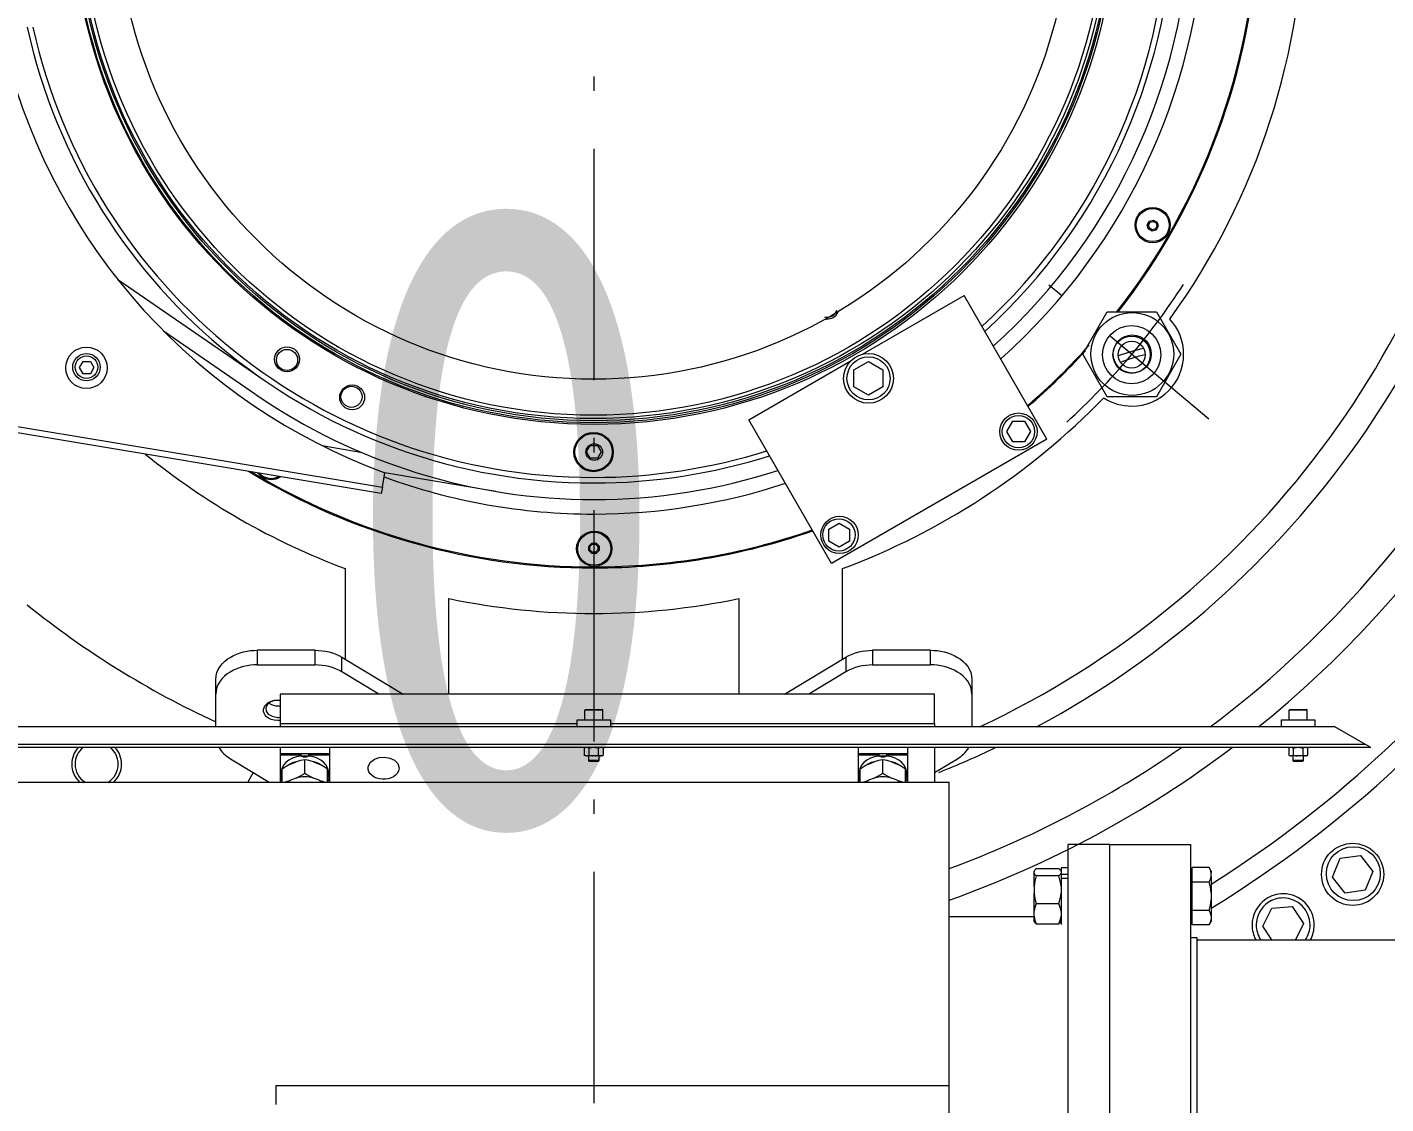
# Model space of a CAD drawing. Header units: millimetres. Extents: x -1838618 to -1600818, y -1770412 to -1553248.
# Drawn here: x -1792672 to -1792016, y -1686125 to -1685606 of the extents above; entities that cross this region are included whole.
import ezdxf

# ---------------------------------------------------------------- set-up
doc = ezdxf.new("R2010")
doc.units = ezdxf.units.MM
doc.header["$LTSCALE"] = 100
doc.layers.add('412equipment', color=6, linetype='Continuous')
doc.layers.add('_____1', color=160, linetype='Continuous')
doc.styles.add('ROMANT', font='', dxfattribs={"width": 0.8})
doc.styles.get('ROMANT').set_extended_font_data('SimSun')

# ---------------------------------------------------------------- blocks, each defined once
blk = doc.blocks.new('67')
at = {"color": 4, "style": 'ROMANT', "width": 0.8}
blk.add_text('0', height=300, dxfattribs=at).set_placement((-124.01, -443.99))
blk = doc.blocks.new('A$C2A4D0462')
at = {"layer": '_____1', "color": 7, "lineweight": 0}
for p, q in [((0, -5.584), (0, -6.05)), ((17.805, -10.36), (17.874, -10.241)), ((17.841, -10.493), (17.805, -10.36)), ((17.961, -10.563), (17.841, -10.493)), ((17.848, -10.366), (17.901, -10.275)), ((17.875, -10.467), (17.848, -10.366)), ((17.874, -10.241), (18.008, -10.205)), ((17.966, -10.52), (17.875, -10.467)), ((17.901, -10.275), (18.002, -10.248)), ((18.068, -10.492), (17.966, -10.52)), ((18.002, -10.248), (18.093, -10.3)), ((18.008, -10.205), (18.127, -10.274)), ((18.12, -10.402), (18.068, -10.492)), ((18.093, -10.3), (18.12, -10.402)), ((18.163, -10.407), (18.094, -10.527)), ((18.127, -10.274), (18.163, -10.407)), ((18.094, -10.527), (17.961, -10.563)), ((-15.322, -12.117), (-10.582, -15.378)), ((8.648, -14.522), (11.914, -12.636)), ((14.581, -17.255), (11.914, -12.636)), ((14.642, -12.286), (15.038, -12.618)), ((15.734, -14.527), (16.523, -13.161)), ((16.523, -13.161), (18.101, -13.161)), ((18.101, -13.161), (18.89, -14.527)), ((-10.884, -15.818), (-13.844, -13.781)), ((16.62, -13.947), (19.786, -16.603)), ((-16.55, -14.953), (-16.434, -14.753)), ((-16.434, -14.753), (-16.203, -14.753)), ((-16.203, -14.753), (-16.088, -14.953)), ((4.986, -16.636), (8.252, -14.75)), ((8.366, -15.031), (8.833, -14.761)), ((8.833, -14.761), (9.3, -15.031)), ((16.523, -15.894), (15.734, -14.527)), ((18.89, -14.527), (18.101, -15.894)), ((-16.434, -15.153), (-16.55, -14.953)), ((-16.203, -15.153), (-16.434, -15.153)), ((-16.088, -14.953), (-16.203, -15.153)), ((8.366, -15.57), (8.366, -15.031)), ((9.3, -15.031), (9.3, -15.57)), ((-26.667, -15.495), (-6.807, -18.804)), ((-6.84, -19.001), (-26.667, -15.698)), ((8.833, -15.839), (8.366, -15.57)), ((9.3, -15.57), (8.833, -15.839)), ((13.958, -16.177), (13.966, -16.171)), ((18.101, -15.894), (16.523, -15.894)), ((7.652, -21.255), (4.986, -16.636)), ((13.285, -17.011), (13.477, -16.678)), ((13.477, -17.344), (13.285, -17.011)), ((13.477, -16.678), (13.862, -16.678)), ((13.862, -16.678), (14.055, -17.011)), ((14.055, -17.011), (13.862, -17.344)), ((-8.748, -17.465), (-7.506, -17.673)), ((-0.235, -17.667), (-0.118, -17.464)), ((-0.118, -17.464), (0.117, -17.464)), ((0, -17.218), (0, -17.683)), ((0.117, -17.464), (0.235, -17.667)), ((14.581, -17.255), (7.652, -21.255)), ((13.862, -17.344), (13.477, -17.344)), ((-0.118, -17.87), (-0.235, -17.667)), ((0.117, -17.87), (-0.118, -17.87)), ((0.235, -17.667), (0.117, -17.87)), ((-11.023, -18.304), (-10.983, -18.329)), ((-6.807, -18.804), (-6.73, -18.338)), ((-3.16, -18.938), (-6.73, -18.343)), ((-6.807, -18.804), (-6.84, -19.001)), ((7.563, -20.152), (7.896, -19.959)), ((7.896, -19.959), (8.23, -20.152)), ((7.563, -20.537), (7.563, -20.152)), ((7.896, -20.729), (7.563, -20.537)), ((8.23, -20.537), (7.896, -20.729)), ((8.23, -20.152), (8.23, -20.537)), ((-0.167, -20.698), (-0.069, -20.6)), ((-0.167, -20.836), (-0.167, -20.698)), ((-0.069, -20.934), (-0.167, -20.836)), ((-0.127, -20.715), (-0.053, -20.64)), ((-0.127, -20.82), (-0.127, -20.715)), ((-0.053, -20.894), (-0.127, -20.82)), ((-0.069, -20.6), (0.069, -20.6)), ((0.069, -20.934), (-0.069, -20.934)), ((-0.053, -20.64), (0.052, -20.64)), ((0.052, -20.894), (-0.053, -20.894)), ((0.052, -20.64), (0.126, -20.715)), ((0.126, -20.82), (0.052, -20.894)), ((0.069, -20.6), (0.166, -20.698)), ((0.166, -20.836), (0.069, -20.934)), ((0.126, -20.715), (0.126, -20.82)), ((0.166, -20.698), (0.166, -20.836)), ((-8, -21.422), (-8, -24.34)), ((8, -24.34), (8, -21.422)), ((-4.667, -25.464), (-4.667, -22.386)), ((4.666, -22.386), (4.666, -25.464)), ((-8.972, -24.05), (-10.834, -24.05)), ((-10.834, -24.05), (-10.834, -24.522)), ((-8.972, -24.522), (-8.972, -24.05)), ((-8.107, -24.275), (-6.134, -25.464)), ((-8.107, -24.747), (-8.107, -24.275)), ((6.133, -25.464), (8.106, -24.275)), ((8.106, -24.275), (8.106, -24.747)), ((8.971, -24.05), (8.971, -24.522)), ((10.833, -24.05), (8.971, -24.05)), ((10.833, -24.522), (10.833, -24.05)), ((-10.834, -24.522), (-8.972, -24.522)), ((-6.916, -25.464), (-8.107, -24.747)), ((8.106, -24.747), (6.916, -25.464)), ((8.971, -24.522), (10.833, -24.522)), ((-12.167, -25.464), (-12.167, -24.993)), ((-12.167, -26.515), (-12.167, -25.464)), ((10.966, -25.464), (-10.1, -25.464)), ((-10.1, -25.464), (-10.1, -26.407)), ((10.966, -26.407), (10.966, -25.464)), ((0.29, -25.979), (-0.291, -25.979)), ((-0.291, -26.292), (-0.291, -25.979)), ((-0.271, -25.959), (0.27, -25.959)), ((0.29, -26.292), (0.29, -25.979)), ((22.376, -26.292), (22.376, -25.979)), ((22.957, -25.979), (22.376, -25.979)), ((22.396, -25.959), (22.937, -25.959)), ((22.957, -26.292), (22.957, -25.979)), ((23.845, -26.515), (-23.846, -26.515)), ((-10.1, -26.407), (-0.534, -26.407)), ((-10.1, -26.407), (-10.1, -26.515)), ((-0.534, -26.515), (-0.534, -26.292)), ((-0.534, -26.292), (0.533, -26.292)), ((0.533, -26.292), (0.533, -26.515)), ((0.533, -26.407), (10.966, -26.407)), ((10.966, -26.407), (10.966, -26.515)), ((22.133, -26.515), (22.133, -26.292)), ((22.133, -26.292), (23.2, -26.292)), ((23.2, -26.292), (23.2, -26.515)), ((24.827, -27.082), (23.845, -26.515)), ((24.827, -27.082), (-24.827, -27.082)), ((25, -27.182), (24.827, -27.082)), ((25, -27.182), (-25, -27.182)), ((-11.698, -27.538), (-10.445, -28.293)), ((-10.1, -27.182), (-10.1, -27.382)), ((-8.5, -27.382), (-10.1, -27.382)), ((-10.1, -27.382), (-10.1, -27.421)), ((-9.405, -27.421), (-10.1, -27.421)), ((-10.1, -27.421), (-10.1, -28.293)), ((-8.5, -27.421), (-9.195, -27.421)), ((-8.5, -27.382), (-8.5, -27.182)), ((-8.5, -27.421), (-8.5, -27.382)), ((-8.5, -28.293), (-8.5, -27.421)), ((-0.27, -27.182), (-0.308, -27.204)), ((-0.308, -27.204), (-0.308, -27.426)), ((-0.27, -27.448), (-0.308, -27.426)), ((-0.25, -27.448), (-0.27, -27.448)), ((-0.25, -27.448), (-0.212, -27.448)), ((-0.167, -27.597), (-0.167, -27.448)), ((-0.154, -27.426), (-0.154, -27.204)), ((0.154, -27.426), (0.154, -27.204)), ((0.166, -27.597), (0.166, -27.448)), ((0.308, -27.204), (0.269, -27.182)), ((0.269, -27.448), (0.308, -27.426)), ((0.308, -27.426), (0.308, -27.204)), ((8.5, -27.182), (8.5, -27.382)), ((10.1, -27.382), (8.5, -27.382)), ((8.5, -27.382), (8.5, -27.421)), ((9.195, -27.421), (8.5, -27.421)), ((8.5, -27.421), (8.5, -28.293)), ((10.1, -27.421), (9.405, -27.421)), ((10.1, -27.382), (10.1, -27.182)), ((10.1, -27.421), (10.1, -27.382)), ((10.1, -28.293), (10.1, -27.421)), ((10.966, -27.182), (10.966, -28.293)), ((10.966, -27.978), (11.698, -27.538)), ((22.397, -27.182), (22.359, -27.204)), ((22.359, -27.204), (22.359, -27.426)), ((22.397, -27.448), (22.359, -27.426)), ((22.417, -27.448), (22.397, -27.448)), ((22.417, -27.448), (22.454, -27.448)), ((22.5, -27.597), (22.5, -27.448)), ((22.512, -27.426), (22.512, -27.204)), ((22.82, -27.426), (22.82, -27.204)), ((22.833, -27.597), (22.833, -27.448)), ((22.974, -27.204), (22.936, -27.182)), ((22.936, -27.448), (22.974, -27.426)), ((22.974, -27.426), (22.974, -27.204)), ((24.884, -27.115), (24.884, -27.115)), ((-10.034, -28.293), (-10.034, -27.872)), ((-9.757, -27.716), (-9.577, -27.642)), ((-9.3, -28.004), (-9.3, -27.572)), ((-9.024, -27.642), (-8.844, -27.716)), ((-8.567, -28.293), (-8.567, -27.872)), ((-0.138, -27.626), (-0.167, -27.597)), ((0.166, -27.597), (-0.167, -27.597)), ((0.138, -27.626), (-0.138, -27.626)), ((0.138, -27.626), (0.166, -27.597)), ((8.566, -28.293), (8.566, -27.872)), ((8.843, -27.716), (9.023, -27.642)), ((9.3, -28.004), (9.3, -27.572)), ((9.576, -27.642), (9.756, -27.716)), ((10.033, -28.293), (10.033, -27.872)), ((22.833, -27.597), (22.5, -27.597)), ((22.529, -27.626), (22.5, -27.597)), ((22.804, -27.625), (22.529, -27.625)), ((22.804, -27.626), (22.833, -27.597)), ((-20.662, -28.293), (11.433, -28.293)), ((-10.96, -27.983), (-11.139, -28.293)), ((-10.067, -27.986), (-10.067, -28.128)), ((-9.577, -28.161), (-9.757, -28.234)), ((-8.844, -28.234), (-9.024, -28.161)), ((-8.534, -28.128), (-8.534, -27.986)), ((8.533, -27.986), (8.533, -28.128)), ((9.023, -28.161), (8.843, -28.234)), ((9.756, -28.234), (9.576, -28.161)), ((10.066, -28.128), (10.066, -27.986)), ((11.433, -38.051), (11.433, -28.293)), ((0, -28.851), (0, -29.316)), ((16.6, -30.297), (15.266, -30.297)), ((15.266, -50.213), (15.266, -30.297)), ((16.6, -30.297), (19.2, -30.297)), ((16.6, -50.213), (16.6, -30.297)), ((19.2, -30.297), (19.2, -53.63)), ((19.253, -31.502), (19.253, -31.04)), ((19.8, -31.04), (19.253, -31.04)), ((19.866, -31.156), (19.8, -31.04)), ((23.773, -31.349), (24.018, -30.743)), ((24.018, -30.743), (24.666, -30.651)), ((24.666, -30.651), (25.069, -31.167)), ((14.178, -31.135), (14.166, -31.156)), ((14.166, -31.161), (14.166, -31.156)), ((14.166, -31.22), (14.166, -31.161)), ((14.233, -31.071), (14.966, -31.071)), ((14.966, -31.31), (14.233, -31.31)), ((15.033, -31.156), (15.021, -31.135)), ((15.033, -31.05), (15.033, -31.251)), ((15.266, -31.05), (15.033, -31.05)), ((15.033, -31.251), (15.266, -31.251)), ((15.033, -31.251), (15.033, -31.392)), ((15.266, -31.392), (15.033, -31.392)), ((15.033, -31.392), (15.033, -32.877)), ((19.253, -31.214), (19.2, -31.214)), ((19.866, -31.156), (19.866, -31.214)), ((19.866, -31.327), (19.866, -31.214)), ((24.176, -31.865), (23.773, -31.349)), ((25.069, -31.167), (24.824, -31.774)), ((14.166, -31.647), (14.166, -31.866)), ((14.166, -32.449), (14.166, -31.866)), ((19.253, -31.502), (19.8, -31.502)), ((24.824, -31.774), (24.176, -31.865)), ((14.233, -32.203), (14.966, -32.203)), ((21.528, -32.931), (21.815, -32.343)), ((21.815, -32.343), (22.468, -32.297)), ((22.468, -32.297), (22.834, -32.84)), ((14.166, -32.63), (11.433, -32.63)), ((14.166, -32.609), (14.166, -32.449)), ((14.166, -32.772), (14.166, -32.609)), ((14.166, -32.772), (14.178, -32.792)), ((15.021, -32.792), (15.033, -32.772)), ((19.2, -32.713), (19.253, -32.713)), ((19.8, -32.425), (19.253, -32.425)), ((19.8, -32.887), (19.866, -32.772)), ((14.233, -32.856), (14.966, -32.856)), ((19.8, -32.887), (19.253, -32.887)), ((21.82, -33.364), (21.528, -32.931)), ((22.834, -32.84), (22.578, -33.364)), ((19.2, -33.297), (19.4, -33.297)), ((19.4, -33.297), (19.4, -41.164)), ((19.4, -33.364), (31.8, -33.364)), ((-10.234, -38.051), (11.433, -38.051)), ((-10.234, -38.051), (-10.234, -38.664)), ((11.433, -41.586), (11.433, -38.051))]:
    blk.add_line(p, q, dxfattribs=at)
for points in [[(0, -7.911), (0, -11.634), (0, -15.356)], [(0, -19.544), (0, -23.267), (0, -26.99)], [(0.069, -20.6), (0.069, -20.601), (0.068, -20.602), (0.068, -20.604), (0.067, -20.605), (0.067, -20.606), (0.066, -20.608), (0.065, -20.61), (0.064, -20.613), (0.063, -20.616), (0.061, -20.619), (0.06, -20.622), (0.058, -20.625), (0.057, -20.629), (0.055, -20.633), (0.054, -20.637), (0.052, -20.64)], [(12.166, -24.993), (12.166, -25.464), (12.166, -26.515)], [(0.269, -27.448), (0.25, -27.448), (0.212, -27.448), (0.038, -27.448), (-0.038, -27.448), (-0.212, -27.448)], [(22.936, -27.448), (22.916, -27.448), (22.879, -27.448), (22.704, -27.448), (22.629, -27.448), (22.454, -27.448)], [(0, -31.178), (0, -34.9), (0, -38.623)], [(14.166, -31.647), (14.166, -31.392), (14.166, -31.22)], [(19.866, -31.327), (19.866, -31.85), (19.866, -32.077), (19.866, -32.6), (19.866, -32.713), (19.866, -32.772)], [(19.253, -32.887), (19.253, -32.425), (19.253, -31.502)]]:
    blk.add_lwpolyline(points, dxfattribs=at)
for points, knots in [([(16.799, 0.003), (16.799, 9.269), (9.278, 16.79), (0.012, 16.79), (-9.255, 16.79), (-16.775, 9.269), (-16.775, 0.003), (-16.775, -9.264), (-9.255, -16.784), (0.012, -16.784), (9.278, -16.784), (16.799, -9.264), (16.799, 0.003)], [0, 0, 0, 0, 1, 1, 1, 2, 2, 2, 3, 3, 3, 4, 4, 4, 4]), ([(16.724, 0.003), (16.724, 9.24), (9.227, 16.736), (-0.009, 16.736), (-9.246, 16.736), (-16.742, 9.24), (-16.742, 0.003), (-16.742, -9.234), (-9.246, -16.73), (-0.009, -16.73), (9.227, -16.73), (16.724, -9.234), (16.724, 0.003)], [0, 0, 0, 0, 1, 1, 1, 2, 2, 2, 3, 3, 3, 4, 4, 4, 4]), ([(16.679, 0.003), (16.679, 9.203), (9.212, 16.67), (0.012, 16.67), (-9.188, 16.67), (-16.655, 9.203), (-16.655, 0.003), (-16.655, -9.197), (-9.188, -16.664), (0.012, -16.664), (9.212, -16.664), (16.679, -9.197), (16.679, 0.003)], [0, 0, 0, 0, 1, 1, 1, 2, 2, 2, 3, 3, 3, 4, 4, 4, 4]), ([(16.591, 0.003), (16.591, 9.166), (9.154, 16.603), (-0.009, 16.603), (-9.173, 16.603), (-16.609, 9.166), (-16.609, 0.003), (-16.609, -9.16), (-9.173, -16.597), (-0.009, -16.597), (9.154, -16.597), (16.591, -9.16), (16.591, 0.003)], [0, 0, 0, 0, 1, 1, 1, 2, 2, 2, 3, 3, 3, 4, 4, 4, 4]), ([(16.458, -0.018), (16.458, 9.071), (9.08, 16.449), (-0.009, 16.449), (-9.099, 16.449), (-16.476, 9.071), (-16.476, -0.018), (-16.476, -9.108), (-9.099, -16.485), (-0.009, -16.485), (9.08, -16.485), (16.458, -9.108), (16.458, -0.018)], [0, 0, 0, 0, 1, 1, 1, 2, 2, 2, 3, 3, 3, 4, 4, 4, 4]), ([(15.324, 0.003), (15.324, 8.467), (8.454, 15.336), (-0.009, 15.336), (-8.473, 15.336), (-15.343, 8.467), (-15.343, 0.003), (-15.343, -8.461), (-8.473, -15.33), (-0.009, -15.33), (8.454, -15.33), (15.324, -8.461), (15.324, 0.003)], [0, 0, 0, 0, 1, 1, 1, 2, 2, 2, 3, 3, 3, 4, 4, 4, 4]), ([(12.854, -14.263), (16.894, -10.622), (19.2, -5.439), (19.2, 0), (19.2, 5.438), (16.894, 10.622), (12.854, 14.263)], [0, 0, 0, 0, 1, 1, 1, 2, 2, 2, 2]), ([(-18.233, -4), (-16.354, -12.565), (-8.768, -18.667), (0, -18.667), (1.918, -18.667), (3.825, -18.372), (5.653, -17.791)], [0, 0, 0, 0, 1, 1, 1, 2, 2, 2, 2]), ([(-18.05, -4), (-16.174, -12.464), (-8.669, -18.488), (0, -18.488), (1.887, -18.488), (3.762, -18.199), (5.561, -17.632)], [0, 0, 0, 0, 1, 1, 1, 2, 2, 2, 2]), ([(18.549, -10.369), (18.549, -10.056), (18.295, -9.802), (17.982, -9.802), (17.669, -9.802), (17.415, -10.056), (17.415, -10.369), (17.415, -10.682), (17.669, -10.936), (17.982, -10.936), (18.295, -10.936), (18.549, -10.682), (18.549, -10.369)], [0, 0, 0, 0, 1, 1, 1, 2, 2, 2, 3, 3, 3, 4, 4, 4, 4]), ([(18.515, -10.369), (18.515, -10.074), (18.276, -9.836), (17.982, -9.836), (17.688, -9.836), (17.449, -10.074), (17.449, -10.369), (17.449, -10.663), (17.688, -10.902), (17.982, -10.902), (18.276, -10.902), (18.515, -10.663), (18.515, -10.369)], [0, 0, 0, 0, 1, 1, 1, 2, 2, 2, 3, 3, 3, 4, 4, 4, 4]), ([(17.841, -10.493), (17.841, -10.493), (17.843, -10.493), (17.843, -10.493), (17.843, -10.493), (17.844, -10.492), (17.844, -10.492), (17.844, -10.492), (17.845, -10.492), (17.845, -10.492), (17.845, -10.492), (17.845, -10.491), (17.845, -10.491), (17.845, -10.491), (17.846, -10.49), (17.846, -10.49), (17.846, -10.49), (17.848, -10.489), (17.848, -10.489), (17.848, -10.489), (17.85, -10.488), (17.85, -10.488), (17.85, -10.488), (17.852, -10.486), (17.852, -10.486), (17.852, -10.486), (17.854, -10.484), (17.854, -10.484), (17.861, -10.479), (17.869, -10.472), (17.875, -10.467)], [0, 0, 0, 0, 1, 1, 1, 2, 2, 2, 3, 3, 3, 4, 4, 4, 5, 5, 5, 6, 6, 6, 7, 7, 7, 8, 8, 8, 9, 9, 9, 10, 10, 10, 10]), ([(17.874, -10.241), (17.874, -10.241), (17.875, -10.241), (17.875, -10.241), (17.875, -10.241), (17.876, -10.242), (17.876, -10.242), (17.876, -10.242), (17.877, -10.243), (17.877, -10.243), (17.877, -10.243), (17.878, -10.244), (17.878, -10.244), (17.878, -10.244), (17.879, -10.245), (17.879, -10.245), (17.879, -10.245), (17.88, -10.246), (17.88, -10.246), (17.88, -10.246), (17.881, -10.248), (17.881, -10.248), (17.881, -10.248), (17.883, -10.251), (17.883, -10.251), (17.89, -10.259), (17.894, -10.268), (17.901, -10.275)], [0, 0, 0, 0, 1, 1, 1, 2, 2, 2, 3, 3, 3, 4, 4, 4, 5, 5, 5, 6, 6, 6, 7, 7, 7, 8, 8, 8, 9, 9, 9, 9]), ([(18.008, -10.205), (18.008, -10.205), (18.008, -10.206), (18.008, -10.206), (18.008, -10.206), (18.007, -10.206), (18.007, -10.206), (18.007, -10.206), (18.007, -10.21), (18.007, -10.21), (18.007, -10.21), (18.006, -10.211), (18.006, -10.211), (18.006, -10.211), (18.006, -10.215), (18.006, -10.215), (18.006, -10.215), (18.005, -10.218), (18.005, -10.218), (18.005, -10.227), (18.004, -10.239), (18.002, -10.248)], [0, 0, 0, 0, 1, 1, 1, 2, 2, 2, 3, 3, 3, 4, 4, 4, 5, 5, 5, 6, 6, 6, 7, 7, 7, 7]), ([(18.094, -10.527), (18.094, -10.527), (18.094, -10.526), (18.094, -10.526), (18.094, -10.526), (18.093, -10.526), (18.093, -10.526), (18.093, -10.526), (18.093, -10.525), (18.093, -10.525), (18.093, -10.525), (18.092, -10.525), (18.092, -10.525), (18.092, -10.525), (18.091, -10.524), (18.091, -10.524), (18.091, -10.524), (18.091, -10.523), (18.091, -10.523), (18.091, -10.523), (18.09, -10.522), (18.09, -10.522), (18.09, -10.522), (18.089, -10.521), (18.089, -10.521), (18.089, -10.521), (18.087, -10.519), (18.087, -10.519), (18.087, -10.519), (18.086, -10.517), (18.086, -10.517), (18.081, -10.507), (18.073, -10.5), (18.068, -10.492)], [0, 0, 0, 0, 1, 1, 1, 2, 2, 2, 3, 3, 3, 4, 4, 4, 5, 5, 5, 6, 6, 6, 7, 7, 7, 8, 8, 8, 9, 9, 9, 10, 10, 10, 11, 11, 11, 11]), ([(18.127, -10.274), (18.127, -10.274), (18.126, -10.275), (18.126, -10.275), (18.126, -10.275), (18.125, -10.276), (18.125, -10.276), (18.125, -10.276), (18.125, -10.277), (18.125, -10.277), (18.125, -10.277), (18.124, -10.277), (18.124, -10.277), (18.124, -10.277), (18.123, -10.278), (18.123, -10.278), (18.123, -10.278), (18.122, -10.279), (18.122, -10.279), (18.122, -10.279), (18.12, -10.281), (18.12, -10.281), (18.12, -10.281), (18.117, -10.282), (18.117, -10.282), (18.117, -10.282), (18.115, -10.284), (18.115, -10.284), (18.107, -10.289), (18.1, -10.295), (18.093, -10.3)], [0, 0, 0, 0, 1, 1, 1, 2, 2, 2, 3, 3, 3, 4, 4, 4, 5, 5, 5, 6, 6, 6, 7, 7, 7, 8, 8, 8, 9, 9, 9, 10, 10, 10, 10]), ([(7.418, -13.321), (7.445, -13.328), (7.473, -13.331), (7.5, -13.331), (7.56, -13.331), (7.619, -13.316), (7.67, -13.286)], [0, 0, 0, 0, 1, 1, 1, 2, 2, 2, 2]), ([(7.473, -13.39), (7.482, -13.391), (7.491, -13.391), (7.5, -13.391), (7.57, -13.391), (7.639, -13.372), (7.7, -13.337)], [0, 0, 0, 0, 1, 1, 1, 2, 2, 2, 2]), ([(18.659, -14.517), (18.659, -13.781), (18.062, -13.184), (17.326, -13.184), (16.59, -13.184), (15.993, -13.781), (15.993, -14.517), (15.993, -15.253), (16.59, -15.851), (17.326, -15.851), (18.062, -15.851), (18.659, -15.253), (18.659, -14.517)], [0, 0, 0, 0, 1, 1, 1, 2, 2, 2, 3, 3, 3, 4, 4, 4, 4]), ([(16.407, -15.927), (16.677, -16.101), (16.991, -16.194), (17.312, -16.194), (18.232, -16.194), (18.979, -15.447), (18.979, -14.527), (18.979, -14.106), (18.82, -13.701), (18.534, -13.393)], [0, 0, 0, 0, 1, 1, 1, 2, 2, 2, 3, 3, 3, 3]), ([(18.242, -14.539), (18.242, -14.022), (17.822, -13.602), (17.305, -13.602), (16.788, -13.602), (16.368, -14.022), (16.368, -14.539), (16.368, -15.056), (16.788, -15.476), (17.305, -15.476), (17.822, -15.476), (18.242, -15.056), (18.242, -14.539)], [0, 0, 0, 0, 1, 1, 1, 2, 2, 2, 3, 3, 3, 4, 4, 4, 4]), ([(17.905, -14.539), (17.905, -14.207), (17.636, -13.939), (17.305, -13.939), (16.974, -13.939), (16.705, -14.207), (16.705, -14.539), (16.705, -14.87), (16.974, -15.139), (17.305, -15.139), (17.636, -15.139), (17.905, -14.87), (17.905, -14.539)], [0, 0, 0, 0, 1, 1, 1, 2, 2, 2, 3, 3, 3, 4, 4, 4, 4]), ([(17.938, -14.517), (17.938, -14.179), (17.664, -13.905), (17.326, -13.905), (16.988, -13.905), (16.714, -14.179), (16.714, -14.517), (16.714, -14.855), (16.988, -15.129), (17.326, -15.129), (17.664, -15.129), (17.938, -14.855), (17.938, -14.517)], [0, 0, 0, 0, 1, 1, 1, 2, 2, 2, 3, 3, 3, 4, 4, 4, 4]), ([(-15.662, -14.962), (-15.662, -14.594), (-15.961, -14.295), (-16.329, -14.295), (-16.697, -14.295), (-16.996, -14.594), (-16.996, -14.962), (-16.996, -15.33), (-16.697, -15.629), (-16.329, -15.629), (-15.961, -15.629), (-15.662, -15.33), (-15.662, -14.962)], [0, 0, 0, 0, 1, 1, 1, 2, 2, 2, 3, 3, 3, 4, 4, 4, 4]), ([(-9.473, -14.687), (-9.473, -14.466), (-9.652, -14.287), (-9.873, -14.287), (-10.094, -14.287), (-10.273, -14.466), (-10.273, -14.687), (-10.273, -14.908), (-10.094, -15.087), (-9.873, -15.087), (-9.652, -15.087), (-9.473, -14.908), (-9.473, -14.687)], [0, 0, 0, 0, 1, 1, 1, 2, 2, 2, 3, 3, 3, 4, 4, 4, 4]), ([(-9.533, -14.708), (-9.533, -14.52), (-9.685, -14.368), (-9.873, -14.368), (-10.061, -14.368), (-10.213, -14.52), (-10.213, -14.708), (-10.213, -14.896), (-10.061, -15.048), (-9.873, -15.048), (-9.685, -15.048), (-9.533, -14.896), (-9.533, -14.708)], [0, 0, 0, 0, 1, 1, 1, 2, 2, 2, 3, 3, 3, 4, 4, 4, 4]), ([(17.738, -14.539), (17.738, -14.3), (17.544, -14.106), (17.305, -14.106), (17.066, -14.106), (16.872, -14.3), (16.872, -14.539), (16.872, -14.778), (17.066, -14.971), (17.305, -14.971), (17.544, -14.971), (17.738, -14.778), (17.738, -14.539)], [0, 0, 0, 0, 1, 1, 1, 2, 2, 2, 3, 3, 3, 4, 4, 4, 4]), ([(-15.887, -14.941), (-15.887, -14.697), (-16.085, -14.499), (-16.329, -14.499), (-16.573, -14.499), (-16.771, -14.697), (-16.771, -14.941), (-16.771, -15.185), (-16.573, -15.383), (-16.329, -15.383), (-16.085, -15.383), (-15.887, -15.185), (-15.887, -14.941)], [0, 0, 0, 0, 1, 1, 1, 2, 2, 2, 3, 3, 3, 4, 4, 4, 4]), ([(-15.967, -14.941), (-15.967, -14.741), (-16.129, -14.579), (-16.329, -14.579), (-16.529, -14.579), (-16.691, -14.741), (-16.691, -14.941), (-16.691, -15.141), (-16.529, -15.303), (-16.329, -15.303), (-16.129, -15.303), (-15.967, -15.141), (-15.967, -14.941)], [0, 0, 0, 0, 1, 1, 1, 2, 2, 2, 3, 3, 3, 4, 4, 4, 4]), ([(9.638, -15.301), (9.638, -14.859), (9.28, -14.5), (8.838, -14.5), (8.397, -14.5), (8.038, -14.859), (8.038, -15.301), (8.038, -15.742), (8.397, -16.101), (8.838, -16.101), (9.28, -16.101), (9.638, -15.742), (9.638, -15.301)], [0, 0, 0, 0, 1, 1, 1, 2, 2, 2, 3, 3, 3, 4, 4, 4, 4]), ([(9.531, -15.301), (9.531, -14.918), (9.221, -14.608), (8.838, -14.608), (8.456, -14.608), (8.145, -14.918), (8.145, -15.301), (8.145, -15.683), (8.456, -15.994), (8.838, -15.994), (9.221, -15.994), (9.531, -15.683), (9.531, -15.301)], [0, 0, 0, 0, 1, 1, 1, 2, 2, 2, 3, 3, 3, 4, 4, 4, 4]), ([(-7.377, -15.914), (-7.377, -15.693), (-7.557, -15.514), (-7.778, -15.514), (-7.998, -15.514), (-8.178, -15.693), (-8.178, -15.914), (-8.178, -16.135), (-7.998, -16.315), (-7.778, -16.315), (-7.557, -16.315), (-7.377, -16.135), (-7.377, -15.914)], [0, 0, 0, 0, 1, 1, 1, 2, 2, 2, 3, 3, 3, 4, 4, 4, 4]), ([(-7.459, -15.893), (-7.459, -15.706), (-7.611, -15.553), (-7.799, -15.553), (-7.986, -15.553), (-8.139, -15.706), (-8.139, -15.893), (-8.139, -16.081), (-7.986, -16.233), (-7.799, -16.233), (-7.611, -16.233), (-7.459, -16.081), (-7.459, -15.893)], [0, 0, 0, 0, 1, 1, 1, 2, 2, 2, 3, 3, 3, 4, 4, 4, 4]), ([(-10.883, -15.817), (-7.681, -18.021), (-3.886, -19.2), (0, -19.2), (2.012, -19.2), (4.011, -18.884), (5.925, -18.263)], [0, 0, 0, 0, 1, 1, 1, 2, 2, 2, 2]), ([(14.264, -17.015), (14.264, -16.684), (13.996, -16.415), (13.664, -16.415), (13.333, -16.415), (13.064, -16.684), (13.064, -17.015), (13.064, -17.346), (13.333, -17.615), (13.664, -17.615), (13.996, -17.615), (14.264, -17.346), (14.264, -17.015)], [0, 0, 0, 0, 1, 1, 1, 2, 2, 2, 3, 3, 3, 4, 4, 4, 4]), ([(14.184, -17.015), (14.184, -16.728), (13.951, -16.495), (13.664, -16.495), (13.377, -16.495), (13.144, -16.728), (13.144, -17.015), (13.144, -17.302), (13.377, -17.535), (13.664, -17.535), (13.951, -17.535), (14.184, -17.302), (14.184, -17.015)], [0, 0, 0, 0, 1, 1, 1, 2, 2, 2, 3, 3, 3, 4, 4, 4, 4]), ([(0.623, -17.671), (0.623, -17.322), (0.34, -17.038), (-0.009, -17.038), (-0.359, -17.038), (-0.642, -17.322), (-0.642, -17.671), (-0.642, -18.021), (-0.359, -18.304), (-0.009, -18.304), (0.34, -18.304), (0.623, -18.021), (0.623, -17.671)], [0, 0, 0, 0, 1, 1, 1, 2, 2, 2, 3, 3, 3, 4, 4, 4, 4]), ([(0.591, -17.671), (0.591, -17.34), (0.322, -17.071), (-0.009, -17.071), (-0.341, -17.071), (-0.61, -17.34), (-0.61, -17.671), (-0.61, -18.002), (-0.341, -18.271), (-0.009, -18.271), (0.322, -18.271), (0.591, -18.002), (0.591, -17.671)], [0, 0, 0, 0, 1, 1, 1, 2, 2, 2, 3, 3, 3, 4, 4, 4, 4]), ([(0.279, -17.671), (0.279, -17.524), (0.159, -17.404), (0.012, -17.404), (-0.136, -17.404), (-0.255, -17.524), (-0.255, -17.671), (-0.255, -17.819), (-0.136, -17.938), (0.012, -17.938), (0.159, -17.938), (0.279, -17.819), (0.279, -17.671)], [0, 0, 0, 0, 1, 1, 1, 2, 2, 2, 3, 3, 3, 4, 4, 4, 4]), ([(-11.111, -18.289), (-7.762, -20.324), (-3.919, -21.4), (0, -21.4), (2.4, -21.4), (4.782, -20.996), (7.047, -20.206)], [0, 0, 0, 0, 1, 1, 1, 2, 2, 2, 2]), ([(-10.982, -18.329), (-7.664, -20.317), (-3.868, -21.367), (0, -21.367), (2.394, -21.367), (4.77, -20.965), (7.031, -20.177)], [0, 0, 0, 0, 1, 1, 1, 2, 2, 2, 2]), ([(-10.777, -18.345), (-10.676, -18.455), (-10.533, -18.518), (-10.384, -18.518), (-10.295, -18.518), (-10.207, -18.496), (-10.129, -18.453)], [0, 0, 0, 0, 1, 1, 1, 2, 2, 2, 2]), ([(-10.667, -18.476), (-10.581, -18.526), (-10.483, -18.552), (-10.384, -18.552), (-10.275, -18.552), (-10.169, -18.521), (-10.078, -18.462)], [0, 0, 0, 0, 1, 1, 1, 2, 2, 2, 2]), ([(-6.751, -18.472), (-4.588, -19.263), (-2.303, -19.667), (0, -19.667), (2.094, -19.667), (4.175, -19.332), (6.164, -18.676)], [0, 0, 0, 0, 1, 1, 1, 2, 2, 2, 2]), ([(8.507, -20.338), (8.507, -20.007), (8.238, -19.738), (7.907, -19.738), (7.576, -19.738), (7.307, -20.007), (7.307, -20.338), (7.307, -20.67), (7.576, -20.938), (7.907, -20.938), (8.238, -20.938), (8.507, -20.67), (8.507, -20.338)], [0, 0, 0, 0, 1, 1, 1, 2, 2, 2, 3, 3, 3, 4, 4, 4, 4]), ([(8.406, -20.338), (8.406, -20.051), (8.173, -19.818), (7.886, -19.818), (7.599, -19.818), (7.366, -20.051), (7.366, -20.338), (7.366, -20.625), (7.599, -20.858), (7.886, -20.858), (8.173, -20.858), (8.406, -20.625), (8.406, -20.338)], [0, 0, 0, 0, 1, 1, 1, 2, 2, 2, 3, 3, 3, 4, 4, 4, 4]), ([(0.579, -20.783), (0.579, -20.47), (0.325, -20.216), (0.012, -20.216), (-0.301, -20.216), (-0.555, -20.47), (-0.555, -20.783), (-0.555, -21.096), (-0.301, -21.35), (0.012, -21.35), (0.325, -21.35), (0.579, -21.096), (0.579, -20.783)], [0, 0, 0, 0, 1, 1, 1, 2, 2, 2, 3, 3, 3, 4, 4, 4, 4]), ([(0.545, -20.783), (0.545, -20.489), (0.306, -20.25), (0.012, -20.25), (-0.282, -20.25), (-0.521, -20.489), (-0.521, -20.783), (-0.521, -21.077), (-0.282, -21.316), (0.012, -21.316), (0.306, -21.316), (0.545, -21.077), (0.545, -20.783)], [0, 0, 0, 0, 1, 1, 1, 2, 2, 2, 3, 3, 3, 4, 4, 4, 4]), ([(-0.167, -20.698), (-0.167, -20.698), (-0.166, -20.698), (-0.166, -20.698), (-0.166, -20.698), (-0.166, -20.699), (-0.166, -20.699), (-0.166, -20.699), (-0.164, -20.699), (-0.164, -20.699), (-0.164, -20.699), (-0.164, -20.7), (-0.164, -20.7), (-0.161, -20.7), (-0.159, -20.704), (-0.152, -20.705), (-0.143, -20.707), (-0.135, -20.711), (-0.127, -20.715)], [0, 0, 0, 0, 1, 1, 1, 2, 2, 2, 3, 3, 3, 4, 4, 4, 5, 5, 5, 6, 6, 6, 6]), ([(-0.167, -20.836), (-0.167, -20.836), (-0.166, -20.836), (-0.166, -20.836), (-0.166, -20.836), (-0.166, -20.835), (-0.166, -20.835), (-0.166, -20.835), (-0.164, -20.835), (-0.164, -20.835), (-0.164, -20.835), (-0.164, -20.834), (-0.164, -20.834), (-0.159, -20.834), (-0.156, -20.83), (-0.152, -20.829), (-0.143, -20.827), (-0.135, -20.823), (-0.127, -20.82)], [0, 0, 0, 0, 1, 1, 1, 2, 2, 2, 3, 3, 3, 4, 4, 4, 5, 5, 5, 6, 6, 6, 6]), ([(-0.069, -20.6), (-0.069, -20.6), (-0.069, -20.601), (-0.069, -20.601), (-0.069, -20.601), (-0.068, -20.602), (-0.068, -20.602), (-0.068, -20.602), (-0.068, -20.603), (-0.068, -20.603), (-0.068, -20.603), (-0.067, -20.604), (-0.067, -20.604), (-0.067, -20.604), (-0.067, -20.605), (-0.067, -20.605), (-0.067, -20.605), (-0.066, -20.606), (-0.066, -20.606), (-0.066, -20.606), (-0.066, -20.607), (-0.066, -20.607), (-0.066, -20.607), (-0.065, -20.61), (-0.065, -20.61), (-0.059, -20.622), (-0.059, -20.627), (-0.053, -20.64)], [0, 0, 0, 0, 1, 1, 1, 2, 2, 2, 3, 3, 3, 4, 4, 4, 5, 5, 5, 6, 6, 6, 7, 7, 7, 8, 8, 8, 9, 9, 9, 9]), ([(-0.069, -20.934), (-0.069, -20.934), (-0.069, -20.931), (-0.069, -20.931), (-0.069, -20.931), (-0.068, -20.93), (-0.068, -20.93), (-0.068, -20.93), (-0.068, -20.928), (-0.068, -20.928), (-0.068, -20.928), (-0.066, -20.924), (-0.066, -20.924), (-0.063, -20.914), (-0.056, -20.905), (-0.053, -20.894)], [0, 0, 0, 0, 1, 1, 1, 2, 2, 2, 3, 3, 3, 4, 4, 4, 5, 5, 5, 5]), ([(0.052, -20.894), (0.056, -20.901), (0.061, -20.914), (0.063, -20.922), (0.063, -20.922), (0.064, -20.925), (0.064, -20.925), (0.064, -20.925), (0.065, -20.927), (0.065, -20.927), (0.065, -20.927), (0.066, -20.928), (0.066, -20.928), (0.066, -20.928), (0.066, -20.929), (0.066, -20.929), (0.066, -20.929), (0.067, -20.93), (0.067, -20.93), (0.067, -20.93), (0.067, -20.931), (0.067, -20.931), (0.067, -20.931), (0.068, -20.932), (0.068, -20.932), (0.068, -20.932), (0.068, -20.933), (0.068, -20.933), (0.068, -20.933), (0.069, -20.933), (0.069, -20.933), (0.069, -20.933), (0.069, -20.934), (0.069, -20.934)], [0, 0, 0, 0, 1, 1, 1, 2, 2, 2, 3, 3, 3, 4, 4, 4, 5, 5, 5, 6, 6, 6, 7, 7, 7, 8, 8, 8, 9, 9, 9, 10, 10, 10, 11, 11, 11, 11]), ([(0.166, -20.698), (0.166, -20.698), (0.164, -20.698), (0.164, -20.698), (0.164, -20.698), (0.164, -20.699), (0.164, -20.699), (0.164, -20.699), (0.162, -20.699), (0.162, -20.699), (0.162, -20.699), (0.16, -20.7), (0.16, -20.7), (0.16, -20.7), (0.159, -20.7), (0.159, -20.7), (0.159, -20.7), (0.157, -20.701), (0.157, -20.701), (0.157, -20.701), (0.154, -20.702), (0.154, -20.702), (0.154, -20.702), (0.151, -20.704), (0.151, -20.704), (0.142, -20.707), (0.136, -20.712), (0.126, -20.715)], [0, 0, 0, 0, 1, 1, 1, 2, 2, 2, 3, 3, 3, 4, 4, 4, 5, 5, 5, 6, 6, 6, 7, 7, 7, 8, 8, 8, 9, 9, 9, 9]), ([(0.166, -20.836), (0.166, -20.836), (0.164, -20.836), (0.164, -20.836), (0.164, -20.836), (0.164, -20.835), (0.164, -20.835), (0.154, -20.834), (0.137, -20.821), (0.126, -20.82)], [0, 0, 0, 0, 1, 1, 1, 2, 2, 2, 3, 3, 3, 3]), ([(-4.667, -22.386), (-3.132, -22.706), (-1.568, -22.867), (0, -22.867), (1.568, -22.867), (3.132, -22.706), (4.667, -22.386)], [0, 0, 0, 0, 1, 1, 1, 2, 2, 2, 2]), ([(0.29, -25.979), (0.291, -25.969), (0.289, -25.976), (0.289, -25.971), (0.289, -25.971), (0.288, -25.97), (0.288, -25.97), (0.288, -25.97), (0.288, -25.969), (0.288, -25.969), (0.288, -25.969), (0.287, -25.967), (0.287, -25.967), (0.287, -25.967), (0.286, -25.966), (0.286, -25.966), (0.286, -25.966), (0.285, -25.965), (0.285, -25.965), (0.285, -25.965), (0.283, -25.964), (0.283, -25.964), (0.283, -25.964), (0.282, -25.963), (0.282, -25.963), (0.282, -25.963), (0.281, -25.962), (0.281, -25.962), (0.281, -25.962), (0.279, -25.961), (0.279, -25.961), (0.279, -25.961), (0.278, -25.96), (0.278, -25.96), (0.273, -25.961), (0.28, -25.959), (0.27, -25.959)], [0, 0, 0, 0, 1, 1, 1, 2, 2, 2, 3, 3, 3, 4, 4, 4, 5, 5, 5, 6, 6, 6, 7, 7, 7, 8, 8, 8, 9, 9, 9, 10, 10, 10, 11, 11, 11, 12, 12, 12, 12]), ([(22.957, -25.979), (22.958, -25.969), (22.956, -25.976), (22.956, -25.971), (22.952, -25.967), (22.955, -25.968), (22.951, -25.965), (22.948, -25.961), (22.949, -25.964), (22.945, -25.96), (22.94, -25.961), (22.947, -25.959), (22.937, -25.959)], [0, 0, 0, 0, 1, 1, 1, 2, 2, 2, 3, 3, 3, 4, 4, 4, 4]), ([(-16.598, -27.181), (-16.728, -27.328), (-16.8, -27.517), (-16.8, -27.713), (-16.8, -27.932), (-16.71, -28.142), (-16.551, -28.293)], [0, 0, 0, 0, 1, 1, 1, 2, 2, 2, 2]), ([(-16.439, -27.177), (-16.6, -27.309), (-16.693, -27.506), (-16.693, -27.713), (-16.693, -27.949), (-16.572, -28.169), (-16.374, -28.297)], [0, 0, 0, 0, 1, 1, 1, 2, 2, 2, 2]), ([(-15.636, -28.303), (-15.431, -28.177), (-15.307, -27.954), (-15.307, -27.713), (-15.307, -27.502), (-15.403, -27.302), (-15.568, -27.17)], [0, 0, 0, 0, 1, 1, 1, 2, 2, 2, 2]), ([(-15.448, -28.293), (-15.29, -28.142), (-15.2, -27.932), (-15.2, -27.713), (-15.2, -27.517), (-15.272, -27.328), (-15.402, -27.181)], [0, 0, 0, 0, 1, 1, 1, 2, 2, 2, 2]), ([(-6.267, -27.845), (-6.295, -27.402), (-7.15, -27.367), (-7.261, -27.792), (-7.324, -28.299), (-6.305, -28.345), (-6.267, -27.845)], [0, 0, 0, 0, 1, 1, 1, 2, 2, 2, 2]), ([(25.417, -31.26), (25.417, -30.708), (24.969, -30.26), (24.417, -30.26), (23.865, -30.26), (23.417, -30.708), (23.417, -31.26), (23.417, -31.812), (23.865, -32.26), (24.417, -32.26), (24.969, -32.26), (25.417, -31.812), (25.417, -31.26)], [0, 0, 0, 0, 1, 1, 1, 2, 2, 2, 3, 3, 3, 4, 4, 4, 4]), ([(25.305, -31.239), (25.305, -30.76), (24.917, -30.372), (24.438, -30.372), (23.959, -30.372), (23.571, -30.76), (23.571, -31.239), (23.571, -31.718), (23.959, -32.106), (24.438, -32.106), (24.917, -32.106), (25.305, -31.718), (25.305, -31.239)], [0, 0, 0, 0, 1, 1, 1, 2, 2, 2, 3, 3, 3, 4, 4, 4, 4]), ([(23.06, -33.364), (23.14, -33.218), (23.181, -33.053), (23.181, -32.886), (23.181, -32.334), (22.733, -31.886), (22.181, -31.886), (21.982, -31.886), (21.787, -31.946), (21.622, -32.057)], [0, 0, 0, 0, 1, 1, 1, 2, 2, 2, 3, 3, 3, 3]), ([(21.622, -32.057), (21.346, -32.243), (21.181, -32.553), (21.181, -32.886), (21.181, -33.053), (21.223, -33.218), (21.303, -33.364)], [0, 0, 0, 0, 1, 1, 1, 2, 2, 2, 2]), ([(21.696, -32.167), (21.457, -32.328), (21.314, -32.598), (21.314, -32.886), (21.314, -33.056), (21.364, -33.222), (21.458, -33.364)], [0, 0, 0, 0, 1, 1, 1, 2, 2, 2, 2]), ([(22.905, -33.364), (22.998, -33.222), (23.048, -33.056), (23.048, -32.886), (23.048, -32.407), (22.66, -32.019), (22.181, -32.019), (22.008, -32.019), (21.839, -32.071), (21.696, -32.167)], [0, 0, 0, 0, 1, 1, 1, 2, 2, 2, 3, 3, 3, 3])]:
    blk.add_open_spline(points, degree=3, knots=knots, dxfattribs=at)
for points in [[(12.49, -13.632), (16.312, -10.13), (18.488, -5.184), (18.488, 0)], [(12.581, -13.791), (16.458, -10.254), (18.667, -5.248), (18.667, 0)], [(18.534, -13.393), (21.351, -9.496), (22.867, -4.809), (22.867, 0)], [(13.092, -14.676), (17.247, -10.97), (19.636, -5.676), (19.667, -0.108)], [(16.822, -13.175), (19.591, -9.639), (21.176, -5.322), (21.351, -0.834)], [(16.875, -13.161), (19.61, -9.654), (21.185, -5.382), (21.379, -0.938)], [(12.414, -26.515), (21.24, -22.383), (27.431, -14.13), (28.929, -4.5)], [(14.247, -26.515), (22.596, -22.029), (28.345, -13.872), (29.762, -4.5)], [(19.829, -26.515), (26.925, -21.208), (31.598, -13.278), (32.802, -4.5)], [(-18.911, -4.888), (-17.306, -11.1), (-12.752, -16.127), (-6.729, -18.337)], [(19.867, -32.348), (28.531, -27.027), (34.698, -18.454), (36.987, -8.547)], [(19.867, -31.574), (28.079, -26.407), (33.954, -18.244), (36.247, -8.817)], [(17.805, -10.36), (17.818, -10.359), (17.834, -10.365), (17.848, -10.366)], [(18.12, -10.402), (18.135, -10.401), (18.148, -10.408), (18.163, -10.407)], [(21.392, -26.515), (26.632, -22.287), (30.502, -16.602), (32.513, -10.176)], [(17.961, -10.563), (17.96, -10.548), (17.966, -10.534), (17.966, -10.52)], [(15.217, -16.71), (16.655, -15.4), (17.918, -13.911), (18.975, -12.278)], [(7.67, -13.286), (7.74, -13.245), (7.794, -13.181), (7.821, -13.104)], [(7.7, -13.337), (7.769, -13.297), (7.825, -13.238), (7.86, -13.166)], [(13.967, -16.171), (14.666, -15.567), (15.326, -14.918), (15.941, -14.228)], [(13.976, -16.206), (14.624, -15.647), (15.239, -15.049), (15.816, -14.416)], [(16.881, -14.568), (17.147, -14.469), (17.42, -14.388), (17.698, -14.33)], [(16.957, -14.775), (17.216, -14.675), (17.476, -14.593), (17.746, -14.53)], [(8, -21.422), (11.176, -20.236), (14.048, -18.359), (16.408, -15.927)], [(-14.434, -17.736), (-12.504, -19.306), (-10.331, -20.552), (-8, -21.422)], [(-10.828, -18.337), (-10.784, -18.393), (-10.729, -18.44), (-10.667, -18.476)], [(-18.235, -22.585), (-16.376, -24.087), (-14.337, -25.353), (-12.167, -26.355)], [(-12.167, -24.993), (-12.151, -24.355), (-11.387, -24.039), (-10.834, -24.05)], [(10.833, -24.05), (11.384, -24.039), (12.151, -24.354), (12.166, -24.993)], [(-8.972, -24.05), (-8.673, -24.05), (-8.364, -24.121), (-8.107, -24.275)], [(8.106, -24.275), (8.367, -24.121), (8.67, -24.051), (8.971, -24.05)], [(-10.834, -24.522), (-11.386, -24.509), (-12.152, -24.827), (-12.167, -25.464)], [(-8.107, -24.747), (-8.366, -24.592), (-8.671, -24.522), (-8.972, -24.522)], [(8.971, -24.522), (8.671, -24.522), (8.366, -24.592), (8.106, -24.747)], [(12.166, -25.464), (12.152, -24.827), (11.384, -24.509), (10.833, -24.522)], [(-10.167, -26.313), (-10.847, -26.278), (-10.743, -25.61), (-10.1, -25.656)], [(-10.1, -25.657), (-10.642, -25.607), (-10.755, -26.175), (-10.167, -26.211)], [(-10.463, -25.747), (-10.385, -25.811), (-10.267, -25.843), (-10.167, -25.841)], [(-10.167, -25.841), (-10.144, -25.842), (-10.122, -25.841), (-10.1, -25.837)], [(-10.167, -26.211), (-10.145, -26.212), (-10.122, -26.209), (-10.1, -26.207)], [(-0.271, -25.959), (-0.282, -25.959), (-0.291, -25.968), (-0.291, -25.979)], [(22.396, -25.959), (22.385, -25.959), (22.376, -25.968), (22.376, -25.979)], [(-10.1, -26.31), (-10.122, -26.311), (-10.145, -26.314), (-10.167, -26.313)], [(-12.065, -27.182), (-11.978, -27.329), (-11.843, -27.45), (-11.698, -27.538)], [(-8.534, -27.986), (-8.58, -27.268), (-10.018, -27.266), (-10.067, -27.986)], [(-9.473, -27.382), (-9.437, -27.444), (-9.371, -27.482), (-9.3, -27.482)], [(-9.3, -27.482), (-9.228, -27.482), (-9.163, -27.444), (-9.127, -27.382)], [(-0.25, -27.182), (-0.27, -27.185), (-0.29, -27.193), (-0.308, -27.204)], [(-0.308, -27.426), (-0.29, -27.437), (-0.27, -27.445), (-0.25, -27.448)], [(-0.154, -27.204), (-0.167, -27.195), (-0.196, -27.184), (-0.212, -27.182)], [(-0.212, -27.448), (-0.192, -27.445), (-0.171, -27.436), (-0.154, -27.426)], [(-0.038, -27.182), (-0.073, -27.185), (-0.12, -27.193), (-0.154, -27.204)], [(-0.154, -27.426), (-0.116, -27.437), (-0.077, -27.445), (-0.038, -27.448)], [(0.154, -27.204), (0.119, -27.193), (0.075, -27.185), (0.038, -27.182)], [(0.038, -27.448), (0.078, -27.445), (0.116, -27.437), (0.154, -27.426)], [(0.212, -27.182), (0.192, -27.185), (0.172, -27.193), (0.154, -27.204)], [(0.154, -27.426), (0.172, -27.437), (0.192, -27.445), (0.212, -27.448)], [(0.308, -27.204), (0.291, -27.194), (0.27, -27.185), (0.25, -27.182)], [(0.25, -27.448), (0.273, -27.445), (0.289, -27.437), (0.308, -27.426)], [(10.066, -27.986), (10.02, -27.268), (8.582, -27.266), (8.533, -27.986)], [(9.127, -27.382), (9.163, -27.444), (9.229, -27.482), (9.3, -27.482)], [(9.3, -27.482), (9.372, -27.482), (9.437, -27.444), (9.473, -27.382)], [(11.098, -27.979), (11.717, -27.734), (12.328, -27.468), (12.929, -27.182)], [(11.433, -31.073), (14.079, -30.099), (16.59, -28.791), (18.905, -27.181)], [(11.434, -32.092), (14.701, -30.928), (17.771, -29.272), (20.538, -27.181)], [(11.698, -27.538), (11.843, -27.45), (11.979, -27.33), (12.064, -27.182)], [(22.417, -27.182), (22.397, -27.185), (22.377, -27.193), (22.359, -27.204)], [(22.359, -27.426), (22.377, -27.436), (22.396, -27.446), (22.417, -27.448)], [(22.512, -27.204), (22.495, -27.193), (22.475, -27.185), (22.454, -27.182)], [(22.454, -27.448), (22.475, -27.446), (22.494, -27.436), (22.512, -27.426)], [(22.629, -27.182), (22.589, -27.185), (22.55, -27.192), (22.512, -27.204)], [(22.512, -27.426), (22.551, -27.436), (22.589, -27.446), (22.629, -27.448)], [(22.82, -27.204), (22.783, -27.192), (22.744, -27.185), (22.704, -27.182)], [(22.704, -27.448), (22.744, -27.446), (22.782, -27.437), (22.82, -27.426)], [(22.879, -27.182), (22.856, -27.185), (22.84, -27.193), (22.82, -27.204)], [(22.82, -27.426), (22.839, -27.435), (22.858, -27.446), (22.879, -27.448)], [(22.974, -27.204), (22.958, -27.194), (22.936, -27.185), (22.916, -27.182)], [(22.916, -27.448), (22.937, -27.446), (22.956, -27.436), (22.974, -27.426)], [(-10.034, -28.286), (-10.077, -28.183), (-10.078, -28.073), (-10.034, -27.97)], [(-9.757, -27.716), (-9.852, -27.76), (-9.946, -27.815), (-10.034, -27.872)], [(-9.901, -27.791), (-9.81, -27.71), (-9.698, -27.656), (-9.582, -27.624)], [(-9.3, -27.572), (-9.396, -27.589), (-9.484, -27.611), (-9.577, -27.642)], [(-9.024, -27.642), (-9.116, -27.611), (-9.204, -27.589), (-9.3, -27.572)], [(-9.019, -27.624), (-8.902, -27.656), (-8.79, -27.71), (-8.7, -27.791)], [(-8.567, -27.872), (-8.654, -27.815), (-8.75, -27.76), (-8.844, -27.716)], [(-8.567, -27.97), (-8.523, -28.07), (-8.523, -28.186), (-8.567, -28.286)], [(8.566, -28.286), (8.523, -28.183), (8.521, -28.073), (8.566, -27.97)], [(8.843, -27.716), (8.747, -27.761), (8.655, -27.815), (8.566, -27.872)], [(8.699, -27.791), (8.789, -27.71), (8.902, -27.656), (9.018, -27.624)], [(9.3, -27.572), (9.203, -27.589), (9.117, -27.611), (9.023, -27.642)], [(9.576, -27.642), (9.484, -27.61), (9.396, -27.589), (9.3, -27.572)], [(9.582, -27.624), (9.699, -27.657), (9.809, -27.709), (9.9, -27.791)], [(10.033, -27.872), (9.946, -27.815), (9.851, -27.76), (9.756, -27.716)], [(10.033, -27.97), (10.077, -28.072), (10.078, -28.184), (10.033, -28.286)], [(-9.976, -28.293), (-9.9, -28.277), (-9.83, -28.259), (-9.757, -28.234)], [(-9.757, -28.234), (-9.788, -28.251), (-9.818, -28.272), (-9.847, -28.293)], [(-9.577, -28.161), (-9.482, -28.115), (-9.388, -28.062), (-9.3, -28.004)], [(-9.024, -28.161), (-9.198, -28.11), (-9.403, -28.11), (-9.577, -28.161)], [(-9.3, -28.004), (-9.213, -28.061), (-9.117, -28.115), (-9.024, -28.161)], [(-8.844, -28.234), (-8.77, -28.259), (-8.701, -28.277), (-8.625, -28.293)], [(-8.754, -28.293), (-8.783, -28.271), (-8.812, -28.252), (-8.844, -28.234)], [(8.624, -28.293), (8.699, -28.278), (8.772, -28.259), (8.843, -28.234)], [(8.843, -28.234), (8.812, -28.252), (8.782, -28.272), (8.753, -28.293)], [(9.023, -28.161), (9.117, -28.115), (9.213, -28.061), (9.3, -28.004)], [(9.576, -28.161), (9.402, -28.11), (9.198, -28.11), (9.023, -28.161)], [(9.3, -28.004), (9.388, -28.062), (9.483, -28.115), (9.576, -28.161)], [(9.756, -28.234), (9.83, -28.259), (9.899, -28.277), (9.975, -28.293)], [(9.846, -28.293), (9.817, -28.271), (9.788, -28.252), (9.756, -28.234)], [(19.866, -31.214), (19.858, -31.152), (19.831, -31.094), (19.8, -31.04)], [(14.233, -31.071), (14.2, -31.104), (14.184, -31.117), (14.166, -31.161)], [(14.166, -31.22), (14.181, -31.258), (14.204, -31.282), (14.233, -31.31)], [(14.233, -31.31), (14.2, -31.425), (14.177, -31.528), (14.166, -31.647)], [(15.033, -31.161), (15.021, -31.125), (14.995, -31.096), (14.966, -31.071)], [(14.966, -31.31), (14.993, -31.288), (15.023, -31.254), (15.033, -31.22)], [(15.033, -31.647), (15.023, -31.533), (15, -31.42), (14.966, -31.31)], [(19.8, -31.502), (19.831, -31.445), (19.857, -31.393), (19.866, -31.327)], [(14.166, -31.866), (14.177, -31.985), (14.2, -32.089), (14.233, -32.203)], [(14.966, -32.203), (15, -32.093), (15.023, -31.98), (15.033, -31.866)], [(19.866, -31.85), (19.858, -31.732), (19.832, -31.616), (19.8, -31.502)], [(14.233, -32.203), (14.2, -32.287), (14.179, -32.359), (14.166, -32.449)], [(15.033, -32.449), (15.023, -32.365), (15, -32.281), (14.966, -32.203)], [(19.8, -32.425), (19.832, -32.311), (19.858, -32.195), (19.866, -32.077)], [(14.166, -32.609), (14.179, -32.7), (14.2, -32.771), (14.233, -32.856)], [(14.966, -32.856), (15, -32.777), (15.023, -32.695), (15.033, -32.609)], [(19.866, -32.6), (19.856, -32.533), (19.832, -32.484), (19.8, -32.425)], [(19.8, -32.887), (19.831, -32.833), (19.858, -32.775), (19.866, -32.713)], [(14.233, -32.856), (14.21, -32.834), (14.196, -32.819), (14.178, -32.792)], [(15.021, -32.792), (15.01, -32.812), (14.984, -32.841), (14.966, -32.856)]]:
    blk.add_open_spline(points, degree=3, dxfattribs=at)
blk = doc.blocks.new('LOW PLATFOR')
at = {"layer": '412equipment', "linetype": 'Continuous', "lineweight": 0, "xscale": 15, "yscale": 15, "zscale": 15}
blk.add_blockref('A$C2A4D0462', (-26600.08, 0, 590), dxfattribs=at)

msp = doc.modelspace()

# ---------------------------------------------------------------- block references
at = {"color": 7}
msp.add_blockref('67', (-1792398.6, -1685545.74), dxfattribs=at)
at = {"layer": '412equipment', "color": 7}
msp.add_blockref('LOW PLATFOR', (-1765798.6, -1685545.74), dxfattribs=at)

doc.saveas('drawing.dxf')
